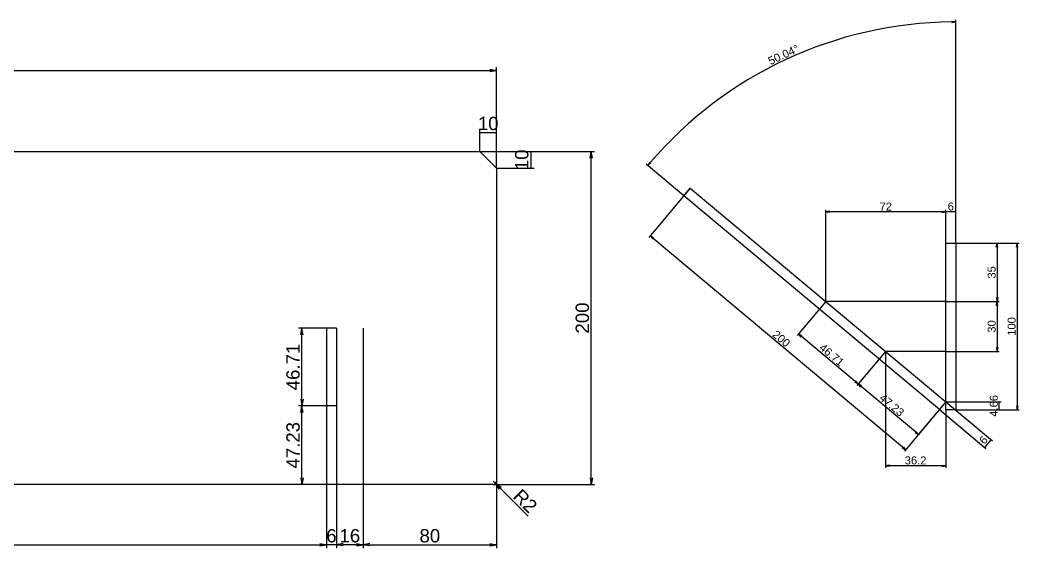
# Model space of a CAD drawing. Header units: inches. Extents: x -878 to 320, y -1900 to 282.
# Drawn here: x -279 to 320, y -35 to 282 of the extents above; entities that cross this region are included whole.
import ezdxf

# ---------------------------------------------------------------- set-up
doc = ezdxf.new("R2010")
doc.units = ezdxf.units.IN
doc.header["$LTSCALE"] = 15
doc.header["$MEASUREMENT"] = 0
doc.header["$PDMODE"] = 3
doc.header["$PDSIZE"] = 5
doc.layers.add('DIM', color=5, linetype='Continuous', lineweight=13)
doc.styles.get("Standard").update_dxf_attribs({"font": 'arial.ttf'})
doc.dimstyles.new('DIM', dxfattribs={"dimscale": 1.5, "dimtxt": 4, "dimasz": 2, "dimexe": 1, "dimexo": 0, "dimtad": 1, "dimdsep": 46, "dimtxsty": 'Standard', "dimblk": 'OPEN', "dimcen": 0, "dimclrd": 5, "dimclre": 5, "dimclrt": 2, "dimazin": 2, "dimtfac": 1, "dimtix": 1, "dimtmove": 0, "dimatfit": 3, "dimldrblk": 'OPEN', "dimfxl": 1, "dimtolj": 1, "dimtzin": 0, "dimlwd": 25, "dimlwe": 25, "dimarcsym": 0})

# ---------------------------------------------------------------- blocks, each defined once
blk = doc.blocks.new('_Open')
at = {"color": 0, "linetype": 'Continuous', "lineweight": -2}
for p, q in [((-1, 0.17), (0, 0)), ((-1, -0.17), (0, 0)), ((0, 0), (-1, 0))]:
    blk.add_line(p, q, dxfattribs=at)
blk = doc.blocks.new('*D32')
at = {"layer": 'Defpoints', "color": 0, "transparency": 16777216}
for p in [(240.35, 83.32), (276.55, 48.32), (240.35, 14.66)]:
    blk.add_point(p, dxfattribs=at)
at = {"layer": 'DIM', "color": 5, "lineweight": 25, "transparency": 16777216}
for p, q in [((240.35, 83.32), (240.35, 13.46)), ((276.55, 48.32), (276.55, 13.46)), ((274.15, 14.66), (242.75, 14.66))]:
    blk.add_line(p, q, dxfattribs=at)
at = {"layer": 'DIM', "color": 5, "lineweight": 25, "transparency": 16777216, "xscale": 2.4, "yscale": 2.4, "zscale": 2.4, "rotation": 180}
blk.add_blockref('_Open', (240.35, 14.66), dxfattribs=at)
at = {"layer": 'DIM', "color": 5, "lineweight": 25, "transparency": 16777216, "xscale": 2.4, "yscale": 2.4, "zscale": 2.4}
blk.add_blockref('_Open', (276.55, 14.66), dxfattribs=at)
at = {"layer": 'DIM', "color": 2, "transparency": 16777216, "insert": (258.45, 17.86), "char_height": 4.8, "attachment_point": 5}
blk.add_mtext('\\A1;36.2', dxfattribs=at)
blk = doc.blocks.new('*D33')
at = {"layer": 'Defpoints', "color": 0, "transparency": 16777216}
for p in [(272.7, 48.38), (276.55, 52.98), (299.72, 25.74)]:
    blk.add_point(p, dxfattribs=at)
at = {"layer": 'DIM', "color": 5, "lineweight": 25, "transparency": 16777216}
for p, q in [((272.7, 48.38), (300.64, 24.97)), ((276.55, 52.98), (304.49, 29.57)), ((303.57, 30.34), (299.72, 25.74))]:
    blk.add_line(p, q, dxfattribs=at)
at = {"layer": 'DIM', "color": 2, "transparency": 16777216, "insert": (299.19, 30.1), "char_height": 4.8, "attachment_point": 5, "rotation": 50.03737}
blk.add_mtext('\\A1;6', dxfattribs=at)
blk = doc.blocks.new('*D34')
at = {"layer": 'Defpoints', "color": 0, "transparency": 16777216}
for p in [(276.55, 52.98), (282.55, 48.32), (308.57, 52.98)]:
    blk.add_point(p, dxfattribs=at)
at = {"layer": 'DIM', "color": 5, "lineweight": 25, "transparency": 16777216}
for p, q in [((276.55, 52.98), (309.77, 52.98)), ((282.55, 48.32), (309.77, 48.32)), ((308.57, 48.32), (308.57, 52.98))]:
    blk.add_line(p, q, dxfattribs=at)
at = {"layer": 'DIM', "color": 2, "transparency": 16777216, "insert": (305.37, 50.65), "char_height": 4.8, "attachment_point": 5, "rotation": 90}
blk.add_mtext('\\A1;4.66', dxfattribs=at)
blk = doc.blocks.new('*D35')
at = {"layer": 'Defpoints', "color": 0, "transparency": 16777216}
for p in [(282.55, 148.32), (276.55, 113.32), (307.29, 113.32)]:
    blk.add_point(p, dxfattribs=at)
at = {"layer": 'DIM', "color": 5, "lineweight": 25, "transparency": 16777216}
for p, q in [((282.55, 148.32), (308.49, 148.32)), ((307.29, 145.92), (307.29, 115.72)), ((276.55, 113.32), (308.49, 113.32))]:
    blk.add_line(p, q, dxfattribs=at)
at = {"layer": 'DIM', "color": 5, "lineweight": 25, "transparency": 16777216, "xscale": 2.4, "yscale": 2.4, "zscale": 2.4}
for p, rotation in [((307.29, 148.32), 90), ((307.29, 113.32), 270)]:
    blk.add_blockref('_Open', p, dxfattribs=dict(at, rotation=rotation))
at = {"layer": 'DIM', "color": 2, "transparency": 16777216, "insert": (304.09, 130.82), "char_height": 4.8, "attachment_point": 5, "rotation": 90}
blk.add_mtext('\\A1;35', dxfattribs=at)
blk = doc.blocks.new('*D36')
at = {"layer": 'Defpoints', "color": 0, "transparency": 16777216}
for p in [(276.55, 113.32), (276.55, 83.32), (307.29, 83.32)]:
    blk.add_point(p, dxfattribs=at)
at = {"layer": 'DIM', "color": 5, "lineweight": 25, "transparency": 16777216}
for p, q in [((276.55, 113.32), (308.49, 113.32)), ((307.29, 110.92), (307.29, 85.72)), ((276.55, 83.32), (308.49, 83.32))]:
    blk.add_line(p, q, dxfattribs=at)
at = {"layer": 'DIM', "color": 5, "lineweight": 25, "transparency": 16777216, "xscale": 2.4, "yscale": 2.4, "zscale": 2.4}
for p, rotation in [((307.29, 113.32), 90), ((307.29, 83.32), 270)]:
    blk.add_blockref('_Open', p, dxfattribs=dict(at, rotation=rotation))
at = {"layer": 'DIM', "color": 2, "transparency": 16777216, "insert": (304.09, 98.32), "char_height": 4.8, "attachment_point": 5, "rotation": 90}
blk.add_mtext('\\A1;30', dxfattribs=at)
blk = doc.blocks.new('*D37')
at = {"layer": 'Defpoints', "color": 0, "transparency": 16777216}
for p in [(282.55, 148.32), (282.55, 48.32), (319.29, 48.32)]:
    blk.add_point(p, dxfattribs=at)
at = {"layer": 'DIM', "color": 5, "lineweight": 25, "transparency": 16777216}
for p, q in [((282.55, 148.32), (320.49, 148.32)), ((319.29, 145.92), (319.29, 50.72)), ((282.55, 48.32), (320.49, 48.32))]:
    blk.add_line(p, q, dxfattribs=at)
at = {"layer": 'DIM', "color": 5, "lineweight": 25, "transparency": 16777216, "xscale": 2.4, "yscale": 2.4, "zscale": 2.4}
for p, rotation in [((319.29, 148.32), 90), ((319.29, 48.32), 270)]:
    blk.add_blockref('_Open', p, dxfattribs=dict(at, rotation=rotation))
at = {"layer": 'DIM', "color": 2, "transparency": 16777216, "insert": (316.09, 98.32), "char_height": 4.8, "attachment_point": 5, "rotation": 90}
blk.add_mtext('\\A1;100', dxfattribs=at)
blk = doc.blocks.new('*D38')
at = {"layer": 'Defpoints', "color": 0, "transparency": 16777216}
for p in [(276.55, 167.14), (276.55, 148.32), (282.55, 148.32)]:
    blk.add_point(p, dxfattribs=at)
at = {"layer": 'DIM', "color": 5, "lineweight": 25, "transparency": 16777216}
for p, q in [((276.55, 148.32), (276.55, 168.34)), ((282.55, 148.32), (282.55, 168.34)), ((282.55, 167.14), (276.55, 167.14))]:
    blk.add_line(p, q, dxfattribs=at)
at = {"layer": 'DIM', "color": 2, "transparency": 16777216, "insert": (279.55, 170.34), "char_height": 4.8, "attachment_point": 5}
blk.add_mtext('\\A1;6', dxfattribs=at)
blk = doc.blocks.new('*D39')
at = {"layer": 'Defpoints', "color": 0, "transparency": 16777216}
for p in [(204.55, 167.14), (276.55, 148.32), (204.55, 113.32)]:
    blk.add_point(p, dxfattribs=at)
at = {"layer": 'DIM', "color": 5, "lineweight": 25, "transparency": 16777216}
for p, q in [((204.55, 113.32), (204.55, 168.34)), ((276.55, 148.32), (276.55, 168.34)), ((274.15, 167.14), (206.95, 167.14))]:
    blk.add_line(p, q, dxfattribs=at)
at = {"layer": 'DIM', "color": 5, "lineweight": 25, "transparency": 16777216, "xscale": 2.4, "yscale": 2.4, "zscale": 2.4, "rotation": 180}
blk.add_blockref('_Open', (204.55, 167.14), dxfattribs=at)
at = {"layer": 'DIM', "color": 5, "lineweight": 25, "transparency": 16777216, "xscale": 2.4, "yscale": 2.4, "zscale": 2.4}
blk.add_blockref('_Open', (276.55, 167.14), dxfattribs=at)
at = {"layer": 'DIM', "color": 2, "transparency": 16777216, "insert": (240.55, 170.3), "char_height": 4.8, "attachment_point": 5}
blk.add_mtext('\\A1;72', dxfattribs=at)
blk = doc.blocks.new('*D40')
at = {"layer": 'Defpoints', "color": 0, "transparency": 16777216}
for p in [(213.37, 271.04), (119.4, 176.84), (282.55, 148.32), (272.7, 48.38), (282.55, 48.32)]:
    blk.add_point(p, dxfattribs=at)
at = {"layer": 'DIM', "color": 5, "lineweight": 25, "transparency": 16777216}
for p, q in [((282.55, 148.32), (282.55, 282.38)), ((119.4, 176.84), (96.88, 195.72))]:
    blk.add_line(p, q, dxfattribs=at)
blk.add_arc((282.55, 40.13), 241.05, 90.57046, 139.4669, dxfattribs=at)
at = {"layer": 'DIM', "color": 5, "lineweight": 25, "transparency": 16777216, "xscale": 2.4, "yscale": 2.4, "zscale": 2.4}
for p, rotation in [((282.55, 281.18), 0.285232296878708), ((97.79, 194.95), 229.7521362051527)]:
    blk.add_blockref('_Open', p, dxfattribs=dict(at, rotation=rotation))
at = {"layer": 'DIM', "color": 2, "transparency": 16777216, "insert": (179.25, 261.46), "char_height": 4.8, "attachment_point": 5, "rotation": 25.01868}
blk.add_mtext('\\A1;50.04°', dxfattribs=at)
blk = doc.blocks.new('*D41')
at = {"layer": 'Defpoints', "color": 0, "transparency": 16777216}
for p in [(240.35, 83.32), (224.01, 63.82), (276.55, 52.98)]:
    blk.add_point(p, dxfattribs=at)
at = {"layer": 'DIM', "color": 5, "lineweight": 25, "transparency": 16777216}
for p, q in [((240.35, 83.32), (223.24, 62.9)), ((258.37, 35.02), (225.85, 62.28)), ((276.55, 52.98), (259.44, 32.56))]:
    blk.add_line(p, q, dxfattribs=at)
at = {"layer": 'DIM', "color": 5, "lineweight": 25, "transparency": 16777216, "xscale": 2.4, "yscale": 2.4, "zscale": 2.4}
for p, rotation in [((224.01, 63.82), 140.0373685020315), ((260.21, 33.48), 320.0373685020314)]:
    blk.add_blockref('_Open', p, dxfattribs=dict(at, rotation=rotation))
at = {"layer": 'DIM', "color": 3, "transparency": 16777216, "insert": (244.17, 51.11), "char_height": 4.8, "attachment_point": 5, "rotation": 320.03737}
blk.add_mtext('\\A1;47.23', dxfattribs=at)
blk = doc.blocks.new('*D42')
at = {"layer": 'Defpoints', "color": 0, "transparency": 16777216}
for p in [(204.55, 113.32), (188.21, 93.82), (240.35, 83.32)]:
    blk.add_point(p, dxfattribs=at)
at = {"layer": 'DIM', "color": 5, "lineweight": 25, "transparency": 16777216}
for p, q in [((204.55, 113.32), (187.44, 92.9)), ((222.17, 65.36), (190.05, 92.28)), ((240.35, 83.32), (223.24, 62.9))]:
    blk.add_line(p, q, dxfattribs=at)
at = {"layer": 'DIM', "color": 5, "lineweight": 25, "transparency": 16777216, "xscale": 2.4, "yscale": 2.4, "zscale": 2.4}
for p, rotation in [((188.21, 93.82), 140.0373685020328), ((224.01, 63.82), 320.0373685020328)]:
    blk.add_blockref('_Open', p, dxfattribs=dict(at, rotation=rotation))
at = {"layer": 'DIM', "color": 3, "transparency": 16777216, "insert": (208.17, 81.27), "char_height": 4.8, "attachment_point": 5, "rotation": 320.03737}
blk.add_mtext('\\A1;46.71', dxfattribs=at)
blk = doc.blocks.new('*D43')
at = {"layer": 'Defpoints', "color": 0, "transparency": 16777216}
for p in [(123.26, 181.44), (99.21, 152.74), (276.55, 52.98)]:
    blk.add_point(p, dxfattribs=at)
at = {"layer": 'DIM', "color": 5, "lineweight": 25, "transparency": 16777216}
for p, q in [((123.26, 181.44), (98.44, 151.82)), ((250.66, 25.83), (101.05, 151.2)), ((276.55, 52.98), (251.73, 23.37))]:
    blk.add_line(p, q, dxfattribs=at)
at = {"layer": 'DIM', "color": 5, "lineweight": 25, "transparency": 16777216, "xscale": 2.4, "yscale": 2.4, "zscale": 2.4}
for p, rotation in [((99.21, 152.74), 140.0373685020328), ((252.5, 24.29), 320.0373685020328)]:
    blk.add_blockref('_Open', p, dxfattribs=dict(at, rotation=rotation))
at = {"layer": 'DIM', "color": 2, "transparency": 16777216, "insert": (177.91, 90.97), "char_height": 4.8, "attachment_point": 5, "rotation": 320.03737}
blk.add_mtext('\\A1;200', dxfattribs=at)
blk = doc.blocks.new('*D46')
at = {"layer": 'Defpoints', "color": 0, "transparency": 16777216}
for p in [(7.13, 214.84), (-2.87, 203.38), (7.13, 193.38)]:
    blk.add_point(p, dxfattribs=at)
at = {"layer": 'DIM', "color": 5, "lineweight": 25, "transparency": 16777216}
for p, q in [((-2.87, 203.38), (-2.87, 216.84)), ((7.13, 193.38), (7.13, 216.84)), ((-2.87, 214.84), (7.13, 214.84))]:
    blk.add_line(p, q, dxfattribs=at)
at = {"layer": 'DIM', "color": 2, "transparency": 16777216, "insert": (2.13, 220.17), "char_height": 8, "attachment_point": 5}
blk.add_mtext('\\A1;10', dxfattribs=at)
blk = doc.blocks.new('*D47')
at = {"layer": 'Defpoints', "color": 0, "transparency": 16777216}
for p in [(-2.87, 203.38), (7.13, 193.38), (27.62, 193.38)]:
    blk.add_point(p, dxfattribs=at)
at = {"layer": 'DIM', "color": 5, "lineweight": 25, "transparency": 16777216}
for p, q in [((-2.87, 203.38), (29.62, 203.38)), ((27.62, 203.38), (27.62, 193.38)), ((7.13, 193.38), (29.62, 193.38))]:
    blk.add_line(p, q, dxfattribs=at)
at = {"layer": 'DIM', "color": 2, "transparency": 16777216, "insert": (22.28, 198.38), "char_height": 8, "attachment_point": 5, "rotation": 90}
blk.add_mtext('\\A1;10', dxfattribs=at)
blk = doc.blocks.new('*D48')
at = {"layer": 'Defpoints', "color": 0, "transparency": 16777216}
for p in [(5.13, 5.38), (6.55, 3.97)]:
    blk.add_point(p, dxfattribs=at)
at = {"layer": 'DIM', "color": 5, "lineweight": 25, "transparency": 16777216}
for p, q in [((5.13, 5.38), (6.55, 3.97)), ((26.11, -15.59), (9.38, 1.14))]:
    blk.add_line(p, q, dxfattribs=at)
at = {"layer": 'DIM', "color": 5, "lineweight": 25, "transparency": 16777216, "xscale": 4, "yscale": 4, "zscale": 4, "rotation": 135}
blk.add_blockref('_Open', (6.55, 3.97), dxfattribs=at)
at = {"layer": 'DIM', "color": 2, "transparency": 16777216, "insert": (24.41, -6.45), "char_height": 8, "attachment_point": 5, "rotation": 315}
blk.add_mtext('\\A1;R2', dxfattribs=at)
blk = doc.blocks.new('*D52')
at = {"layer": 'Defpoints', "color": 0, "transparency": 16777216}
for p in [(-740.87, 50.61), (-94.87, 50.61), (-94.87, -32.72)]:
    blk.add_point(p, dxfattribs=at)
at = {"layer": 'DIM', "color": 5, "lineweight": 25, "transparency": 16777216}
for p, q in [((-740.87, 50.61), (-740.87, -34.72)), ((-94.87, 50.61), (-94.87, -34.72)), ((-736.87, -32.72), (-98.87, -32.72))]:
    blk.add_line(p, q, dxfattribs=at)
at = {"layer": 'DIM', "color": 5, "lineweight": 25, "transparency": 16777216, "xscale": 4, "yscale": 4, "zscale": 4, "rotation": 180}
blk.add_blockref('_Open', (-740.87, -32.72), dxfattribs=at)
at = {"layer": 'DIM', "color": 5, "lineweight": 25, "transparency": 16777216, "xscale": 4, "yscale": 4, "zscale": 4}
blk.add_blockref('_Open', (-94.87, -32.72), dxfattribs=at)
at = {"layer": 'DIM', "color": 2, "transparency": 16777216, "insert": (-417.87, -27.39), "char_height": 8, "attachment_point": 5}
blk.add_mtext('\\A1;646', dxfattribs=at)
blk = doc.blocks.new('*D54')
at = {"layer": 'Defpoints', "color": 0, "transparency": 16777216}
for p in [(-72.87, 50.61), (7.13, 5.38), (7.13, -32.72)]:
    blk.add_point(p, dxfattribs=at)
at = {"layer": 'DIM', "color": 5, "lineweight": 25, "transparency": 16777216}
for p, q in [((-72.87, 50.61), (-72.87, -34.72)), ((7.13, 5.38), (7.13, -34.72)), ((-68.87, -32.72), (3.13, -32.72))]:
    blk.add_line(p, q, dxfattribs=at)
at = {"layer": 'DIM', "color": 5, "lineweight": 25, "transparency": 16777216, "xscale": 4, "yscale": 4, "zscale": 4, "rotation": 180}
blk.add_blockref('_Open', (-72.87, -32.72), dxfattribs=at)
at = {"layer": 'DIM', "color": 5, "lineweight": 25, "transparency": 16777216, "xscale": 4, "yscale": 4, "zscale": 4}
blk.add_blockref('_Open', (7.13, -32.72), dxfattribs=at)
at = {"layer": 'DIM', "color": 2, "transparency": 16777216, "insert": (-32.87, -27.39), "char_height": 8, "attachment_point": 5}
blk.add_mtext('\\A1;80', dxfattribs=at)
blk = doc.blocks.new('*D55')
at = {"layer": 'Defpoints', "color": 0, "transparency": 16777216}
for p in [(-88.87, 50.61), (-72.87, 50.61), (-88.87, -32.72)]:
    blk.add_point(p, dxfattribs=at)
at = {"layer": 'DIM', "color": 5, "lineweight": 25, "transparency": 16777216}
for p, q in [((-88.87, 50.61), (-88.87, -34.72)), ((-72.87, 50.61), (-72.87, -34.72)), ((-76.87, -32.72), (-84.87, -32.72))]:
    blk.add_line(p, q, dxfattribs=at)
at = {"layer": 'DIM', "color": 5, "lineweight": 25, "transparency": 16777216, "xscale": 4, "yscale": 4, "zscale": 4, "rotation": 180}
blk.add_blockref('_Open', (-88.87, -32.72), dxfattribs=at)
at = {"layer": 'DIM', "color": 5, "lineweight": 25, "transparency": 16777216, "xscale": 4, "yscale": 4, "zscale": 4}
blk.add_blockref('_Open', (-72.87, -32.72), dxfattribs=at)
at = {"layer": 'DIM', "color": 2, "transparency": 16777216, "insert": (-80.87, -27.39), "char_height": 8, "attachment_point": 5}
blk.add_mtext('\\A1;16', dxfattribs=at)
blk = doc.blocks.new('*D56')
at = {"layer": 'Defpoints', "color": 0, "transparency": 16777216}
for p in [(-94.87, 50.61), (-88.87, 50.61), (-94.87, -32.72)]:
    blk.add_point(p, dxfattribs=at)
at = {"layer": 'DIM', "color": 5, "lineweight": 25, "transparency": 16777216}
for p, q in [((-94.87, 50.61), (-94.87, -34.72)), ((-88.87, 50.61), (-88.87, -34.72)), ((-88.87, -32.72), (-94.87, -32.72))]:
    blk.add_line(p, q, dxfattribs=at)
at = {"layer": 'DIM', "color": 2, "transparency": 16777216, "insert": (-91.87, -27.39), "char_height": 8, "attachment_point": 5}
blk.add_mtext('\\A1;6', dxfattribs=at)
blk = doc.blocks.new('*D57')
at = {"layer": 'Defpoints', "color": 0, "transparency": 16777216}
for p in [(7.13, 252.09), (-762.87, 193.38), (7.13, 193.38)]:
    blk.add_point(p, dxfattribs=at)
at = {"layer": 'DIM', "color": 5, "lineweight": 25, "transparency": 16777216}
for p, q in [((-762.87, 193.38), (-762.87, 254.09)), ((-758.87, 252.09), (3.13, 252.09)), ((7.13, 193.38), (7.13, 254.09))]:
    blk.add_line(p, q, dxfattribs=at)
at = {"layer": 'DIM', "color": 5, "lineweight": 25, "transparency": 16777216, "xscale": 4, "yscale": 4, "zscale": 4, "rotation": 180}
blk.add_blockref('_Open', (-762.87, 252.09), dxfattribs=at)
at = {"layer": 'DIM', "color": 5, "lineweight": 25, "transparency": 16777216, "xscale": 4, "yscale": 4, "zscale": 4}
blk.add_blockref('_Open', (7.13, 252.09), dxfattribs=at)
at = {"layer": 'DIM', "color": 2, "transparency": 16777216, "insert": (-377.87, 257.42), "char_height": 8, "attachment_point": 5}
blk.add_mtext('\\A1;770', dxfattribs=at)
blk = doc.blocks.new('*D58')
at = {"layer": 'Defpoints', "color": 0, "transparency": 16777216}
for p in [(-109.55, 50.61), (-94.87, 50.61), (-94.87, 3.38)]:
    blk.add_point(p, dxfattribs=at)
at = {"layer": 'DIM', "color": 5, "lineweight": 25, "transparency": 16777216}
for p, q in [((-94.87, 50.61), (-111.55, 50.61)), ((-109.55, 7.38), (-109.55, 46.61)), ((-94.87, 3.38), (-111.55, 3.38))]:
    blk.add_line(p, q, dxfattribs=at)
at = {"layer": 'DIM', "color": 5, "lineweight": 25, "transparency": 16777216, "xscale": 4, "yscale": 4, "zscale": 4}
for p, rotation in [((-109.55, 50.61), 90), ((-109.55, 3.38), 270)]:
    blk.add_blockref('_Open', p, dxfattribs=dict(at, rotation=rotation))
at = {"layer": 'DIM', "color": 3, "transparency": 16777216, "insert": (-114.89, 27), "char_height": 8, "attachment_point": 5, "rotation": 90}
blk.add_mtext('\\A1;47.23', dxfattribs=at)
blk = doc.blocks.new('*D59')
at = {"layer": 'Defpoints', "color": 0, "transparency": 16777216}
for p in [(-109.55, 97.32), (-94.87, 97.32), (-94.87, 50.61)]:
    blk.add_point(p, dxfattribs=at)
at = {"layer": 'DIM', "color": 5, "lineweight": 25, "transparency": 16777216}
for p, q in [((-94.87, 97.32), (-111.55, 97.32)), ((-109.55, 54.61), (-109.55, 93.32)), ((-94.87, 50.61), (-111.55, 50.61))]:
    blk.add_line(p, q, dxfattribs=at)
at = {"layer": 'DIM', "color": 5, "lineweight": 25, "transparency": 16777216, "xscale": 4, "yscale": 4, "zscale": 4}
for p, rotation in [((-109.55, 97.32), 90), ((-109.55, 50.61), 270)]:
    blk.add_blockref('_Open', p, dxfattribs=dict(at, rotation=rotation))
at = {"layer": 'DIM', "color": 3, "transparency": 16777216, "insert": (-114.89, 73.97), "char_height": 8, "attachment_point": 5, "rotation": 90}
blk.add_mtext('\\A1;46.71', dxfattribs=at)
blk = doc.blocks.new('*D63')
at = {"layer": 'Defpoints', "color": 0, "transparency": 16777216}
for p in [(-2.87, 203.38), (63.94, 203.38), (5.13, 3.38)]:
    blk.add_point(p, dxfattribs=at)
at = {"layer": 'DIM', "color": 5, "lineweight": 25, "transparency": 16777216}
for p, q in [((-2.87, 203.38), (65.94, 203.38)), ((63.94, 7.38), (63.94, 199.38)), ((5.13, 3.38), (65.94, 3.38))]:
    blk.add_line(p, q, dxfattribs=at)
at = {"layer": 'DIM', "color": 5, "lineweight": 25, "transparency": 16777216, "xscale": 4, "yscale": 4, "zscale": 4}
for p, rotation in [((63.94, 203.38), 90), ((63.94, 3.38), 270)]:
    blk.add_blockref('_Open', p, dxfattribs=dict(at, rotation=rotation))
at = {"layer": 'DIM', "color": 2, "transparency": 16777216, "insert": (58.61, 103.38), "char_height": 8, "attachment_point": 5, "rotation": 90}
blk.add_mtext('\\A1;200', dxfattribs=at)

msp = doc.modelspace()

# ---------------------------------------------------------------- linework, layer by layer
for p, q in [((-752.867, 203.385), (-2.867, 203.385)), ((-2.867, 203.385), (7.133, 193.385)), ((7.133, 193.385), (7.133, 5.385)), ((119.404, 176.842), (123.258, 181.441)), ((123.258, 181.441), (276.551, 52.983)), ((272.697, 48.384), (119.404, 176.842)), ((276.551, 48.318), (276.551, 148.318)), ((276.551, 148.318), (282.551, 148.318)), ((282.551, 148.318), (282.551, 48.318)), ((276.551, 113.318), (204.551, 113.318)), ((276.551, 83.318), (240.351, 83.318)), ((276.551, 52.983), (272.697, 48.384)), ((282.551, 48.318), (276.551, 48.318)), ((5.133, 3.385), (-760.867, 3.385))]:
    msp.add_line(p, q)
at = {"color": 1}
for p, q in [((-88.867, 97.325), (-94.867, 97.325)), ((-94.867, 97.325), (-94.867, 50.615)), ((-88.867, 97.325), (-88.867, 50.615)), ((-88.867, 50.615), (-94.867, 50.615))]:
    msp.add_line(p, q, dxfattribs=at)
at = {"color": 2}
msp.add_line((-72.867, 97.325), (-72.867, 50.615), dxfattribs=at)
msp.add_arc((5.133, 5.385), 2, 270, 0)

# ---------------------------------------------------------------- dimensions: what is measured, and where the dimension line sits
at = {"layer": 'DIM'}
dim = msp.add_angular_dim_2l(base=(213.367, 271.035), line1=((272.697, 48.384), (119.404, 176.842)), line2=((282.551, 148.318), (282.551, 48.318)), dimstyle='DIM', override={"dimscale": 1.2}, dxfattribs=at)
dim.commit()
dim.dimension.update_dxf_attribs({"geometry": '*D40', "text_midpoint": (179.254, 261.459)})
for base, p1, p2, override, picture, middle in [((7.133, 252.088), (-762.867, 193.385), (7.133, 193.385), {"dimscale": 2}, '*D57', (-377.867, 257.422)), ((7.133, 214.838), (-2.867, 203.385), (7.133, 193.385), {"dimscale": 2}, '*D46', (2.133, 220.172)), ((204.551, 167.135), (276.551, 148.318), (204.551, 113.318), {"dimscale": 1.2, "dimtmove": 1}, '*D39', (240.551, 170.295)), ((276.551, 167.135), (282.551, 148.318), (276.551, 148.318), {"dimscale": 1.2}, '*D38', (279.551, 170.336)), ((240.351, 14.66), (276.551, 48.318), (240.351, 83.318), {"dimscale": 1.2}, '*D32', (258.451, 17.862)), ((-94.867, -32.725), (-740.867, 50.615), (-94.867, 50.615), {"dimscale": 2, "dimtmove": 1}, '*D52', (-417.867, -27.39)), ((-94.867, -32.725), (-88.867, 50.615), (-94.867, 50.615), {"dimscale": 2, "dimtmove": 1}, '*D56', (-91.867, -27.39)), ((-88.867, -32.725), (-72.867, 50.615), (-88.867, 50.615), {"dimscale": 2, "dimtmove": 1}, '*D55', (-80.867, -27.39)), ((7.133, -32.725), (-72.867, 50.615), (7.133, 5.385), {"dimscale": 2, "dimtmove": 1}, '*D54', (-32.867, -27.39))]:
    dim = msp.add_linear_dim(base=base, p1=p1, p2=p2, dimstyle='DIM', override=override, dxfattribs=at)
    dim.commit()
    dim.dimension.update_dxf_attribs({"geometry": picture, "text_midpoint": middle})
for base, p1, p2, angle, override, picture, middle in [((27.616, 193.385), (-2.867, 203.385), (7.133, 193.385), 90, {"dimscale": 2}, '*D47', (22.282, 198.385)), ((63.944, 203.385), (5.133, 3.385), (-2.867, 203.385), 270, {"dimscale": 2}, '*D63', (58.61, 103.385)), ((99.21, 152.743), (276.551, 52.983), (123.258, 181.441), 320.037369, {"dimscale": 1.2}, '*D43', (177.912, 90.968)), ((307.288, 113.318), (282.551, 148.318), (276.551, 113.318), 90, {"dimscale": 1.2}, '*D35', (304.086, 130.818)), ((319.288, 48.318), (282.551, 148.318), (282.551, 48.318), 90, {"dimscale": 1.2}, '*D37', (316.088, 98.318)), ((188.21, 93.819), (240.351, 83.318), (204.551, 113.318), 320.037369, {"dimscale": 1.2, "dimclrt": 3, "dimtmove": 1}, '*D42', (208.166, 81.272)), ((307.288, 83.318), (276.551, 113.318), (276.551, 83.318), 90, {"dimscale": 1.2, "dimtmove": 1}, '*D36', (304.086, 98.318)), ((-109.551, 97.325), (-94.867, 50.615), (-94.867, 97.325), 90, {"dimscale": 2, "dimclrt": 3, "dimtmove": 1}, '*D59', (-114.886, 73.97)), ((308.572, 52.983), (282.5507, 48.3182), (276.5507, 52.983), 90, {"dimscale": 1.2}, '*D34', (305.3713, 50.6506)), ((-109.551, 50.615), (-94.867, 3.385), (-94.867, 50.615), 90, {"dimscale": 2, "dimclrt": 3}, '*D58', (-114.889, 27))]:
    dim = msp.add_linear_dim(base=base, p1=p1, p2=p2, angle=angle, dimstyle='DIM', override=override, dxfattribs=at)
    dim.commit()
    dim.dimension.update_dxf_attribs({"geometry": picture, "text_midpoint": middle})
for p2, distance, override, picture, middle in [((240.351, 83.318), 25.441, {"dimscale": 1.2, "dimclrt": 3}, '*D41', (244.167, 51.106)), ((272.697, 48.384), 35.253, {"dimscale": 1.2}, '*D33', (299.19, 30.097))]:
    dim = msp.add_aligned_dim(p1=(276.551, 52.983), p2=p2, distance=distance, dimstyle='DIM', override=override, dxfattribs=at)
    dim.commit()
    dim.dimension.update_dxf_attribs({"geometry": picture, "text_midpoint": middle})
dim = msp.add_radius_dim(center=(5.133, 5.385), mpoint=(6.547, 3.971), dimstyle='DIM', override={"dimscale": 2}, dxfattribs=at)
dim.commit()
dim.dimension.update_dxf_attribs({"geometry": '*D48', "text_midpoint": (20.689, -10.171), "dimtype": 164})

doc.saveas('drawing.dxf')
